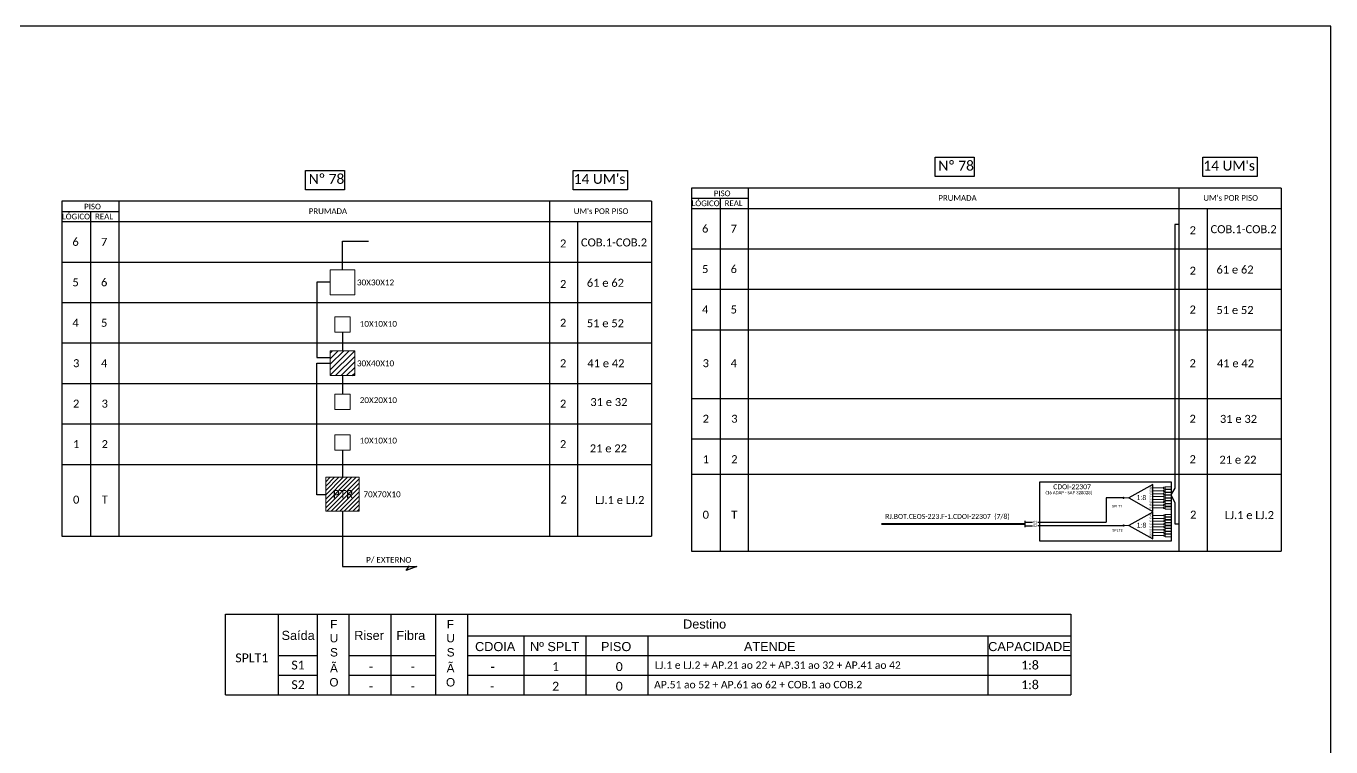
# Model space of a CAD drawing. Header units: millimetres. Extents: x -1286 to -445, y -500 to 94.
# Drawn here: x -973 to -445, y -198 to 94 of the extents above; entities that cross this region are included whole.
import ezdxf
from ezdxf.enums import TextEntityAlignment as Align

# ---------------------------------------------------------------- set-up
doc = ezdxf.new("R2010")
doc.units = ezdxf.units.MM
doc.styles.add('ARIAL', font='arial.ttf')
doc.styles.add('WMF-Calibri0', font='calibri.ttf')

# ---------------------------------------------------------------- blocks, each defined once
blk = doc.blocks.new('SPLT_1-8_SC-APC')
at = {"color": 1}
blk.add_lwpolyline([(-7.37, -2.1), (-17.04, -7.55), (-7.37, -13), (-7.37, -2.1)], dxfattribs=at)
at = {"color": 3, "lineweight": 0}
for points in [[(-2.99, -3.51), (-7.37, -3.51)], [(-7.37, -4.66), (-2.99, -4.66)], [(-2.41, -3.02), (-2.41, -4)], [(-2.41, -3.02), (0, -3.02)], [(-2.41, -4), (0, -4)], [(-2.41, -4.17), (-2.41, -5.16)], [(-2.41, -4.17), (0, -4.17)], [(-2.41, -5.16), (0, -5.16)], [(-7.37, -5.82), (-2.99, -5.82)], [(-7.37, -6.97), (-2.99, -6.97)], [(-7.37, -8.12), (-2.99, -8.12)], [(-7.37, -9.28), (-2.99, -9.28)], [(-7.37, -10.43), (-2.99, -10.43)], [(-2.41, -5.32), (-2.41, -6.31)], [(-2.41, -5.32), (0, -5.32)], [(-2.41, -6.31), (0, -6.31)], [(-2.41, -6.48), (-2.41, -7.46)], [(-2.41, -6.48), (0, -6.48)], [(-2.41, -7.46), (0, -7.46)], [(-2.41, -7.63), (-2.41, -8.62)], [(-2.41, -7.63), (0, -7.63)], [(-2.41, -8.62), (0, -8.62)], [(-2.41, -8.78), (-2.41, -9.77)], [(-2.41, -8.78), (0, -8.78)], [(-2.41, -9.77), (0, -9.77)], [(-2.41, -9.94), (-2.41, -10.92)], [(-2.41, -9.94), (0, -9.94)], [(-7.37, -11.58), (-2.99, -11.58)], [(-2.41, -10.92), (0, -10.92)], [(-2.41, -11.09), (-2.41, -12.08)], [(-2.41, -11.09), (0, -11.09)], [(-2.41, -12.08), (0, -12.08)]]:
    blk.add_lwpolyline(points, dxfattribs=at)
for points in [[(-2.99, -3.22), (-2.41, -3.22), (-2.41, -3.8), (-2.99, -3.8)], [(-2.99, -4.38), (-2.41, -4.38), (-2.41, -4.95), (-2.99, -4.95)], [(-2.99, -5.53), (-2.41, -5.53), (-2.41, -6.1), (-2.99, -6.1)], [(-2.99, -6.68), (-2.41, -6.68), (-2.41, -7.26), (-2.99, -7.26)], [(-2.99, -7.84), (-2.41, -7.84), (-2.41, -8.41), (-2.99, -8.41)], [(-2.99, -8.99), (-2.41, -8.99), (-2.41, -9.56), (-2.99, -9.56)], [(-2.99, -10.14), (-2.41, -10.14), (-2.41, -10.72), (-2.99, -10.72)], [(-2.99, -11.3), (-2.41, -11.3), (-2.41, -11.87), (-2.99, -11.87)]]:
    blk.add_lwpolyline(points, close=True, dxfattribs=at)
at = {"color": 1, "lineweight": 0}
blk.add_lwpolyline([(-17.04, -7.55), (-19.26, -7.55)], dxfattribs=at)
at = {"color": 1, "style": 'ARIAL'}
for s, height, p in [('S1', 0.75, (-8.74, -3.78)), ('S2', 0.75, (-8.74, -4.97)), ('1:8', 2, (-13.91, -8.4)), ('S3', 0.75, (-8.74, -6.18)), ('S4', 0.75, (-8.74, -7.36)), ('S5', 0.75, (-8.74, -8.57)), ('S6', 0.75, (-8.74, -9.69)), ('S7', 0.75, (-8.74, -10.78)), ('S8', 0.75, (-8.74, -11.9))]:
    blk.add_text(s, height=height, dxfattribs=at).set_placement(p)

msp = doc.modelspace()

# ---------------------------------------------------------------- hatches: boundary and pattern name
h = msp.add_hatch()
h.set_pattern_fill('LINE', color=1, scale=0.5, angle=45)
h.set_pattern_definition([(45, (-6402.6591, 3230.3108), (-1.122532, 1.122532), [])])
h.paths.add_polyline_path([(-840.36, -37.2), (-850.26, -37.2), (-850.26, -47.24), (-840.36, -47.24)])
h = msp.add_hatch()
h.set_pattern_fill('ANSI31', color=1, scale=10, style=0)
h.set_pattern_definition([(45, (-1463.7242, -486.1304), (-0.8838835, 0.8838835), [])])
h.paths.add_polyline_path([(-852.1, -102.17), (-838.53, -102.17), (-838.53, -88.41), (-852.1, -88.41)])
h.paths.add_polyline_path([(-850.1, -97.81), (-840.02, -97.81), (-840.02, -92.66), (-850.1, -92.66)], flags=24)
h = msp.add_hatch(color=3)
h.dxf.hatch_style = 1
edge = h.paths.add_edge_path()
edge.add_arc((-529.05, -96.76), 0.256, -180, 180, ccw=False)
h = msp.add_hatch(color=3)
h.dxf.hatch_style = 1
edge = h.paths.add_edge_path()
edge.add_arc((-529.02, -107.91), 0.256, 0, 360)

# ---------------------------------------------------------------- linework, layer by layer
at = {"color": 1}
msp.add_line((-569.01, -106.03), (-569.01, -108.59), dxfattribs=at)
for p, q in [((-892.63, -143.79), (-550.36, -143.79)), ((-892.63, -176.42), (-892.63, -143.79)), ((-871.31, -143.79), (-871.31, -176.42)), ((-855.54, -143.79), (-855.54, -176.42)), ((-842.6, -176.42), (-842.6, -143.79)), ((-825.69, -143.79), (-825.69, -176.42)), ((-807.66, -143.79), (-807.66, -176.42)), ((-794.7, -143.79), (-794.7, -176.42)), ((-550.36, -143.79), (-550.36, -176.42)), ((-794.7, -152.61), (-550.36, -152.61)), ((-771.89, -152.61), (-771.89, -176.42)), ((-746.75, -152.61), (-746.75, -176.42)), ((-721.65, -152.61), (-721.65, -176.42)), ((-583.94, -152.61), (-583.94, -176.42)), ((-871.31, -160.55), (-855.54, -160.55)), ((-842.6, -160.55), (-807.66, -160.55)), ((-794.7, -160.55), (-550.36, -160.55)), ((-871.31, -168.49), (-855.54, -168.49)), ((-842.6, -168.49), (-807.66, -168.49)), ((-794.7, -168.49), (-550.36, -168.49)), ((-892.63, -176.42), (-550.36, -176.42))]:
    msp.add_line(p, q)
msp.add_lwpolyline([(-1286.07, -499.81), (-445.07, -499.81), (-445.07, 94.19), (-1286.07, 94.19)], close=True)
at = {"color": 2}
for points in [[(-605.29, 41.14), (-589.57, 41.14), (-589.57, 33.32), (-605.29, 33.32)], [(-496.91, 41.14), (-474.99, 41.14), (-474.99, 33.32), (-496.91, 33.32)], [(-860.24, 35.78), (-844.52, 35.78), (-844.52, 27.96), (-860.24, 27.96)], [(-751.86, 35.78), (-729.94, 35.78), (-729.94, 27.96), (-751.86, 27.96)]]:
    msp.add_lwpolyline(points, close=True, dxfattribs=at)
at = {"color": 0}
for points in [[(-465.17, 28.66), (-703.98, 28.66)], [(-720.12, 23.3), (-958.94, 23.3)], [(-703.98, 24.55), (-680.84, 24.55)], [(-958.94, 19.19), (-935.79, 19.19)]]:
    msp.add_lwpolyline(points, dxfattribs=at)
for points in [[(-703.98, 28.66), (-703.98, 20.44)], [(-680.84, 20.44), (-680.84, 28.66)], [(-506.6, 28.66), (-506.6, 20.44)], [(-465.17, 28.66), (-465.17, 20.44)], [(-958.94, 23.3), (-958.94, 15.07)], [(-935.79, 15.07), (-935.79, 23.3)], [(-761.55, 23.3), (-761.55, 15.07)], [(-720.12, 23.3), (-720.12, 15.07)], [(-692.41, 24.55), (-692.41, 20.44)], [(-947.36, 19.19), (-947.36, 15.07)], [(-703.98, 20.44), (-703.98, -118.32)], [(-703.98, 20.44), (-465.17, 20.44)], [(-692.41, 20.44), (-692.41, -118.32)], [(-680.84, -118.32), (-680.84, 20.44)], [(-506.6, 20.44), (-506.6, -118.32)], [(-495.03, -118.32), (-495.03, 20.44)], [(-465.17, 20.44), (-465.17, -118.32)], [(-958.94, 15.07), (-958.94, -112.22)], [(-958.94, 15.07), (-720.12, 15.07)], [(-947.36, 15.07), (-947.36, -112.22)], [(-935.79, -112.22), (-935.79, 15.07)], [(-761.55, 15.07), (-761.55, -112.22)], [(-749.98, -112.22), (-749.98, 15.07)], [(-720.12, 15.07), (-720.12, -112.22)], [(-703.98, 4.07), (-465.17, 4.07)], [(-958.94, -1.3), (-720.12, -1.3)], [(-703.98, -12.31), (-465.17, -12.31)], [(-958.94, -17.67), (-720.12, -17.67)], [(-703.98, -28.68), (-465.17, -28.68)], [(-958.94, -34.04), (-720.12, -34.04)], [(-958.94, -50.41), (-720.12, -50.41)], [(-703.98, -56.52), (-465.17, -56.52)], [(-958.94, -66.78), (-720.12, -66.78)], [(-703.98, -72.89), (-465.17, -72.89)], [(-958.94, -83.16), (-720.12, -83.16)], [(-703.98, -87.07), (-465.17, -87.07)], [(-958.94, -112.22), (-720.12, -112.22)], [(-703.98, -118.32), (-465.17, -118.32)]]:
    msp.add_lwpolyline(points)
at = {"color": 3}
for points in [[(-506.59, 13.94), (-508.24, 13.94), (-508.25, -49.31)], [(-845.32, -4.45), (-845.32, 7.14), (-834.76, 7.14)], [(-850.27, -9.47), (-855.76, -9.47), (-855.76, -39.88), (-850.26, -39.88)], [(-845.31, -29.55), (-845.31, -37.11)], [(-852.1, -95.48), (-855.71, -95.48), (-855.71, -42.22), (-850.26, -42.22)], [(-845.31, -47.24), (-845.31, -54.8)], [(-508.25, -49.31), (-508.25, -92.78)], [(-845.32, -77.39), (-845.32, -88.41)], [(-508.25, -92.78), (-509.82, -95.52), (-508.25, -98.55)], [(-529.08, -96.76), (-536.03, -96.76), (-536.03, -106.51)], [(-508.25, -98.55), (-508.25, -107.18), (-506.6, -107.18)], [(-569.01, -106.51), (-565.85, -106.51)], [(-563.78, -106.51), (-536.03, -106.51)]]:
    msp.add_lwpolyline(points, dxfattribs=at)
at = {"color": 7, "lineweight": 0}
msp.add_lwpolyline([(-840.36, -4.45), (-850.27, -4.45), (-850.27, -14.49), (-840.36, -14.49)], close=True, dxfattribs=at)
at = {"lineweight": 0}
for points in [[(-842.24, -23.42), (-848.37, -23.42), (-848.37, -29.63), (-842.24, -29.63)], [(-842.24, -54.8), (-848.37, -54.8), (-848.37, -61.01), (-842.24, -61.01)], [(-842.25, -71.17), (-848.38, -71.17), (-848.38, -77.39), (-842.25, -77.39)]]:
    msp.add_lwpolyline(points, close=True, dxfattribs=at)
at = {"color": 1, "lineweight": 0}
for points in [[(-840.36, -37.2), (-850.26, -37.2), (-850.26, -47.24), (-840.36, -47.24)], [(-852.1, -88.41), (-838.53, -88.41), (-838.53, -102.17), (-852.1, -102.17)]]:
    msp.add_lwpolyline(points, close=True, dxfattribs=at)
at = {"color": 1}
msp.add_lwpolyline([(-562.92, -90.3), (-509.79, -90.3), (-509.79, -114.2), (-562.92, -114.2)], close=True, dxfattribs=at)
for points in [[(-845.32, -102.17), (-845.32, -124.48), (-815.18, -124.48)], [(-819.59, -126.07), (-818.19, -124.24)], [(-815.18, -124.48), (-819.59, -126.07)]]:
    msp.add_lwpolyline(points, dxfattribs=at)
msp.add_lwpolyline([(-627.07, -107.35, 0.8, 0.8, 0), (-569.01, -107.35, 0.8, 0.8, 0)], format="xyseb", dxfattribs=at)
at = {"color": 2}
for points in [[(-569.01, -107.98), (-565.85, -107.98)], [(-529.1, -107.98), (-563.78, -107.98)]]:
    msp.add_lwpolyline(points, dxfattribs=at)
at = {"color": 3}
for centre in [(-529.05, -96.76), (-529.02, -107.91)]:
    msp.add_circle(centre, 0.256, dxfattribs=at)

# ---------------------------------------------------------------- block references
for p in [(-509.82, -89.21), (-509.79, -100.37)]:
    msp.add_blockref('SPLT_1-8_SC-APC', p, dxfattribs=at)

# ---------------------------------------------------------------- texts
at = {"color": 2, "style": 'WMF-Calibri0'}
for s, p in [('Nº 78', (-604.02, 35.72)), ("14 UM's", (-496.71, 35.72)), ('Nº 78', (-858.97, 30.36)), ("14 UM's", (-751.66, 30.36))]:
    msp.add_text(s, height=4, dxfattribs=at).set_placement(p)
at = {"color": 0, "style": 'WMF-Calibri0'}
for s, p in [('     PISO', (-699.02, 25.36)), ('     PISO', (-953.98, 20)), ('  LÓGICO', (-705.57, 21.33)), ('    REAL', (-693.81, 21.38)), ('PRUMADA', (-604.02, 23.5)), ("UM's POR PISO", (-496.71, 23.5)), ('  LÓGICO', (-960.52, 15.97)), ('    REAL', (-948.76, 16.02)), ('PRUMADA', (-858.97, 18.14)), ("UM's POR PISO", (-751.66, 18.14))]:
    msp.add_text(s, height=2.3, dxfattribs=at).set_placement(p)
at = {"color": 7, "style": 'WMF-Calibri0'}
for s, height, p in [('COB.1-COB.2', 3.24, (-493.8, 10.39)), ('COB.1-COB.2', 3.24, (-748.76, 5.03)), ('61 e 62', 3.24, (-491.41, -5.95)), ('30X30X12', 2.373, (-839.47, -10.74)), ('61 e 62', 3.24, (-746.36, -11.31)), ('51 e 52', 3.24, (-491.41, -22.32)), ('10X10X10', 2.373, (-838.34, -27.5)), ('51 e 52', 3.24, (-746.36, -27.68)), ('30X40X10', 2.373, (-839.47, -43.48)), ('41 e 42', 3.24, (-746.17, -43.87)), ('41 e 42', 3.24, (-491.22, -43.87)), ('20X20X10', 2.373, (-838.34, -58.35)), ('31 e 32', 3.24, (-744.96, -59.57)), ('31 e 32', 3.24, (-490.01, -66.39)), ('10X10X10', 2.373, (-838.35, -74.72)), ('21 e 22', 3.24, (-745.16, -78.32)), ('21 e 22', 3.24, (-490.21, -82.9)), ('PTR', 3.433, (-849.24, -96.94)), ('70X70X10', 2.373, (-836.83, -96.48)), ('LJ.1 e LJ.2', 3.24, (-742.99, -99.21)), ('LJ.1 e LJ.2', 3.24, (-488.04, -105.32)), ('P/ EXTERNO', 2.373, (-835.76, -122.99)), ('1', 3.59, (-760.43, -166.81)), ('0', 3.59, (-734.66, -166.81)), ('LJ.1 e LJ.2 + AP.21 ao 22 + AP.31 ao 32 + AP.41 ao 42', 3, (-718.82, -165.91)), ('-', 3.59, (-834.6, -166.81)), ('-', 3.59, (-817.69, -166.81)), ('-', 3.59, (-785.38, -166.89)), ('-', 3.59, (-834.6, -174.75)), ('-', 3.59, (-817.69, -174.75)), ('-', 3.59, (-785.57, -174.75)), ('2', 3.59, (-760.43, -174.75)), ('0', 3.59, (-734.66, -174.75)), ('AP.51 ao 52 + AP.61 ao 62 + COB.1 ao COB.2', 3, (-719.12, -173.8))]:
    msp.add_text(s, height=height, dxfattribs=at).set_placement(p)
at = {"color": 1, "style": 'WMF-Calibri0'}
msp.add_text('(16 ADAP - SAP 328028)', height=1.25, dxfattribs=at).set_placement((-551.21, -95.24), align=Align.CENTER)
for s, p in [('CDOI-22307', (-557.51, -93.23)), ('RJ.BOT.CEOS-223.F-1.CDOI-22307  (7/8)', (-625.54, -105.23))]:
    msp.add_text(s, height=2, dxfattribs=at).set_placement(p)
at = {"style": 'ARIAL'}
for s, height, p in [('SPLT1', 1, (-531.66, -100.12)), ('01', 1, (-564.85, -106.51)), ('02', 1, (-564.85, -107.98)), ('SPLT2', 1, (-531.56, -109.85)), ('Destino', 3.68, (-698.67, -147.79)), ('Saída', 3.68, (-863.27, -152.38)), ('Riser', 3.68, (-834.56, -152.38)), ('Fibra', 3.68, (-817.65, -152.38)), ('CDOIA', 3.68, (-783.49, -156.9)), ('Nº SPLT', 3.68, (-759.43, -156.9)), ('PISO', 3.68, (-734.51, -156.9)), ('ATENDE', 3.68, (-672.33, -156.9)), ('CAPACIDADE', 3.68, (-567.14, -156.9))]:
    msp.add_text(s, height=height, dxfattribs=at).set_placement(p, align=Align.MIDDLE_CENTER)
at = {"linetype": 'Continuous', "style": 'ARIAL'}
for s, p in [('F', (-850.31, -149.52)), ('F', (-803.08, -149.52)), ('U', (-850.48, -155.19)), ('U', (-803.25, -155.19)), ('S', (-850.34, -160.92)), ('S', (-803.11, -160.92)), ('Ã', (-850.36, -167.32)), ('Ã', (-803.13, -167.32)), ('O', (-850.62, -173.05)), ('O', (-803.39, -173.05))]:
    msp.add_text(s, height=3.4, dxfattribs=at).set_placement(p)
at = {"color": 7, "style": 'WMF-Calibri0'}
for tag, text, flags, p in [('6', 'XX', 4, (-698.44, 12.25)), ('7', 'XX', 4, (-686.87, 12.25)), ('2', 'XX', 4, (-501, 11.58)), ('6', 'XX', 4, (-953.4, 6.89)), ('7', 'XX', 4, (-941.82, 6.89)), ('2', 'XX', 4, (-755.95, 6.22)), ('5', 'XX', 4, (-698.44, -4.12)), ('6', 'XX', 4, (-686.87, -4.12)), ('2', 'XX', 4, (-501, -4.79)), ('5', 'XX', 4, (-953.4, -9.48)), ('6', 'XX', 4, (-941.82, -9.48)), ('2', 'XX', 4, (-755.95, -10.16)), ('4', 'XX', 4, (-698.44, -20.49)), ('5', 'XX', 4, (-686.87, -20.49)), ('2', 'XX', 4, (-501.03, -20.5)), ('4', 'XX', 4, (-953.4, -25.86)), ('5', 'XX', 4, (-941.82, -25.86)), ('2', 'XX', 4, (-755.98, -25.86)), ('3', 'XX', 4, (-953.15, -42.23)), ('4', 'XX', 4, (-941.82, -42.23)), ('2', 'XX', 4, (-755.98, -42.24)), ('3', 'XX', 4, (-698.2, -42.23)), ('4', 'XX', 4, (-686.87, -42.23)), ('2', 'XX', 4, (-501.03, -42.24)), ('2', 'XX', 4, (-953.15, -58.6)), ('3', 'XX', 4, (-941.58, -58.6)), ('2', 'XX', 4, (-755.98, -58.61)), ('2', 'XX', 4, (-698.2, -64.7)), ('3', 'XX', 4, (-686.63, -64.7)), ('2', 'XX', 4, (-501.03, -64.71)), ('1', 'XX', 4, (-953.15, -74.97)), ('2', 'XX', 4, (-941.58, -74.97)), ('2', '2', 4, (-755.98, -74.98)), ('1', 'XX', 4, (-698.2, -81.08)), ('2', 'XX', 4, (-686.63, -81.08)), ('2', '2', 4, (-501.03, -81.09)), ('0', 'XX', 4, (-953.15, -97.44)), ('T', 'XX', 12, (-941.58, -97.41)), ('2', 'XX', 4, (-755.77, -97.41)), ('0', 'XX', 4, (-698.2, -103.55)), ('T', 'XX', 12, (-686.63, -103.51)), ('2', 'XX', 4, (-500.82, -103.52))]:
    msp.add_attdef(tag, text=text, height=3.24, dxfattribs=dict(at, flags=flags)).set_placement(p, align=Align.MIDDLE_CENTER)
at = {"color": 7, "lineweight": 0, "style": 'WMF-Calibri0', "flags": 8}
for tag, p, s, height in [('SPLT1', (-888.71, -163.27), 'XX', 3.585), ('S1', (-866.02, -166.18), 'S1', 3.585), ('1:8', (-570.5, -166.18), '1:8', 3.585), ('S2', (-866.02, -174.12), '-', 3.59), ('1:8', (-570.5, -174.12), '1:8', 3.585)]:
    msp.add_attdef(tag, p, s, height=height, dxfattribs=at)

doc.saveas('drawing.dxf')
